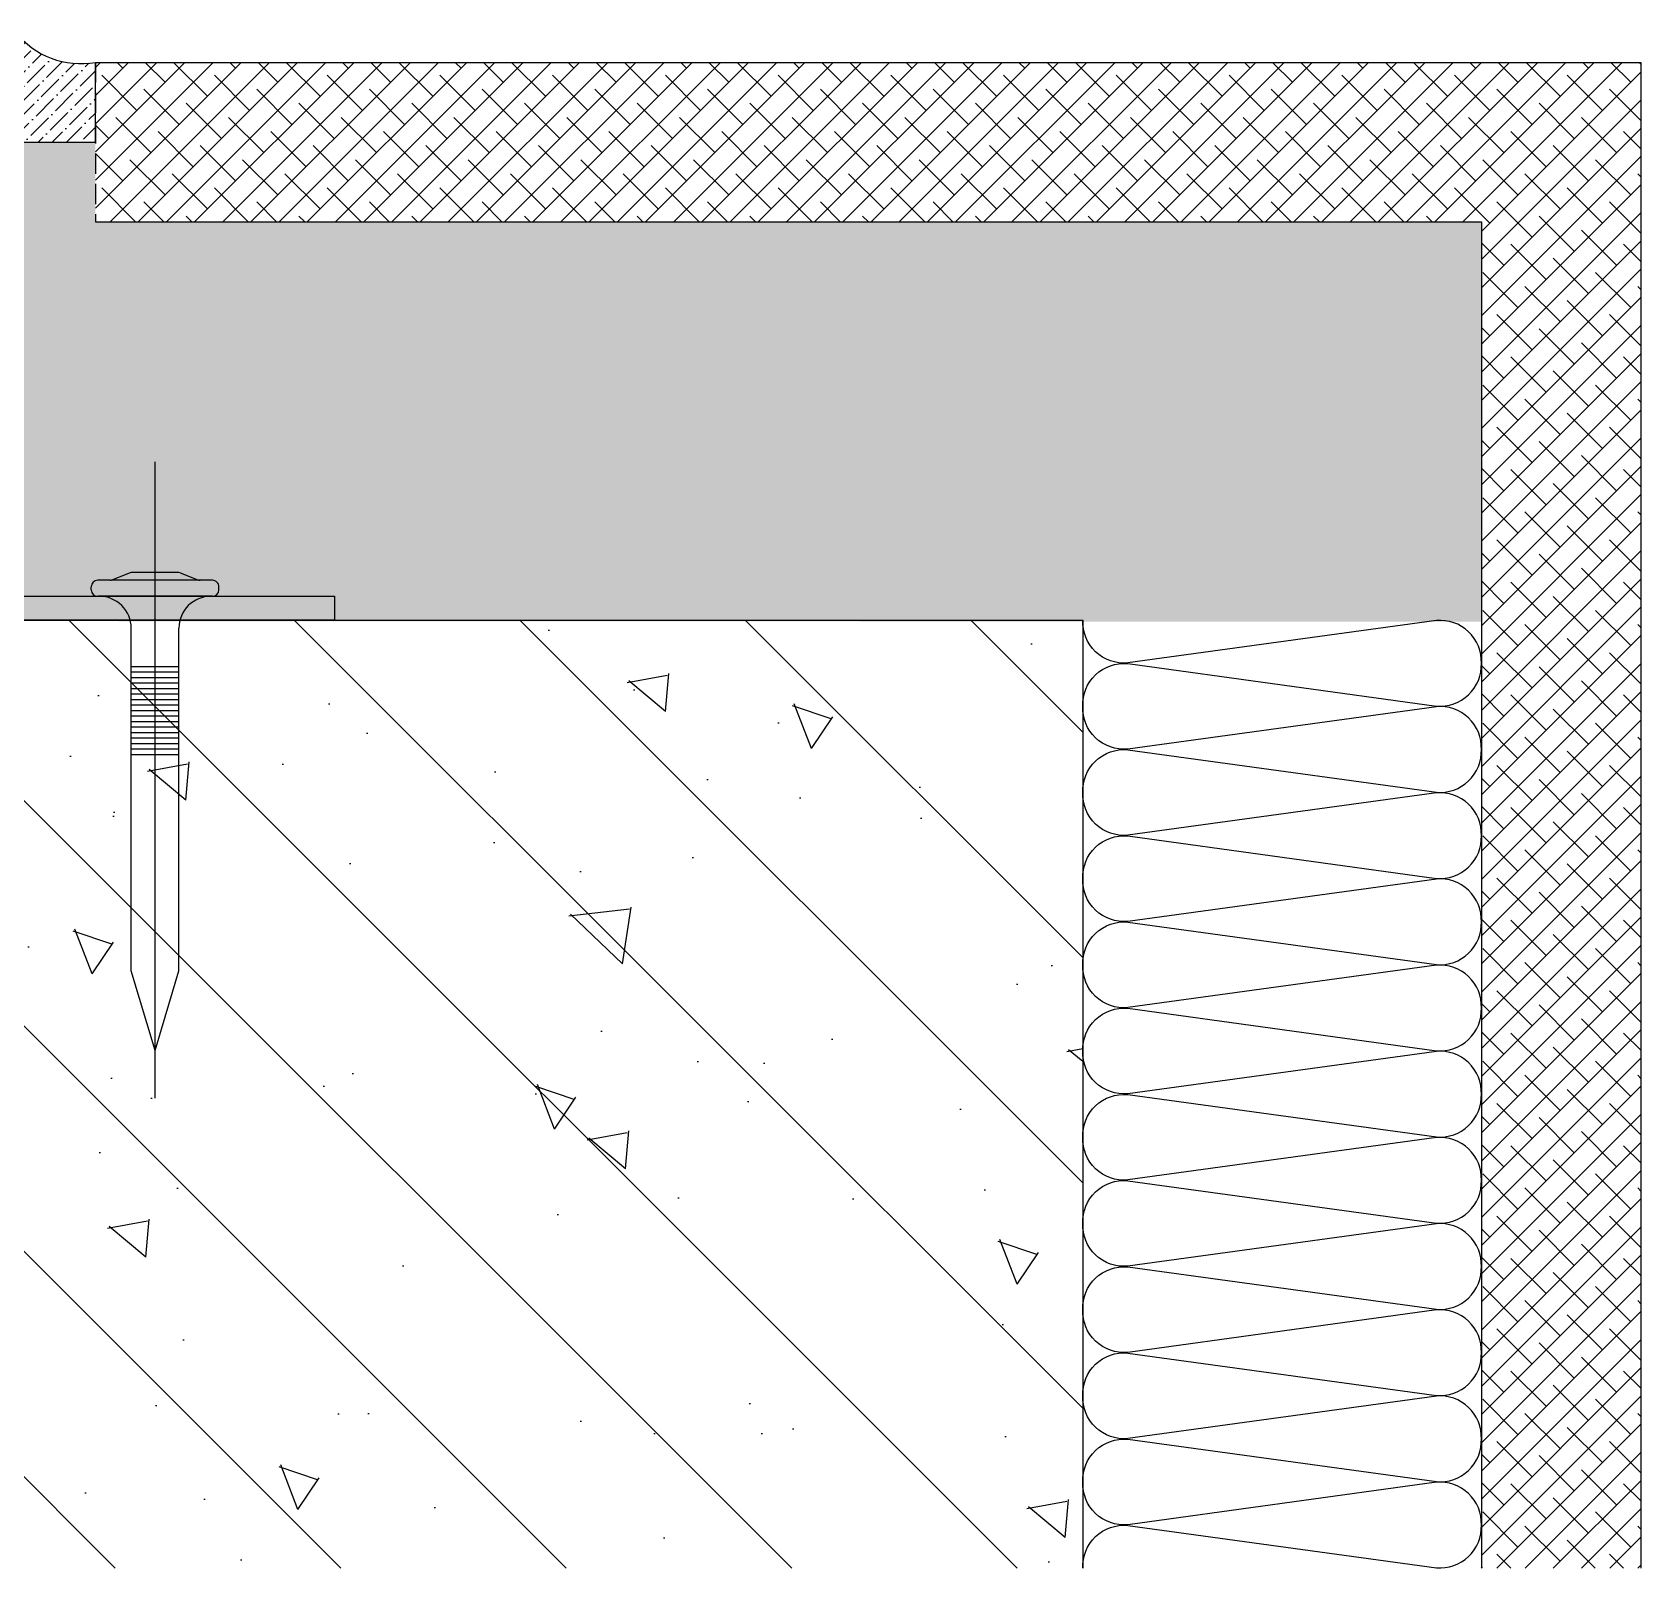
# Model space of a CAD drawing. Header units: millimetres. Extents: x 161920 to 181521, y -136232 to -127655.
# Drawn here: x 164631.6 to 164732.5, y -133425.2 to -133328.7 of the extents above; entities that cross this region are included whole.
import ezdxf

# ---------------------------------------------------------------- set-up
doc = ezdxf.new("R2010")
doc.units = ezdxf.units.MM
doc.header["$LTSCALE"] = 10
doc.linetypes.add('DASHED', pattern=[19.049999999999997, 12.7, -6.35])
for name, color, linetype in [('0XX', 6, 'DASHED'), ('2MB2', 2, 'Continuous'), ('2TC', 8, 'Continuous'), ('95', 95, 'Continuous'), ('A-土建柱', 6, 'Continuous'), ('MISC13', 7, 'Continuous'), ('填充层', 8, 'Continuous'), ('尺寸标注', 1, 'Continuous'), ('配件层', 4, 'Continuous'), ('钢材', 46, 'Continuous')]:
    doc.layers.add(name, color=color, linetype=linetype)

# ---------------------------------------------------------------- blocks, each defined once
blk = doc.blocks.new('射钉')
at = {"layer": '95', "linetype": 'ByBlock', "lineweight": 25}
for p, q in [((44750.72140571562, 34477.67257981701), (44750.92140571564, 34477.67257981701)), ((44750.32140571566, 34477.17257981701), (44750.32140571566, 34477.27257981687)), ((44751.32140571566, 34476.49961277843), (44751.32140571566, 34477.27257981687)), ((44751.32140571566, 34470.07257981692), (44751.32862316095, 34476.42396976985)), ((44751.79279639199, 34475.244103126), (44751.35001503926, 34476.35105650779)), ((44721.82140571566, 34473.67257981701), (44726.82140571566, 34475.17257981701)), ((44726.82140571566, 34475.17257981701), (44748.32140571566, 34475.17257981701)), ((44751.82140571566, 34472.24961277843), (44751.82140571566, 34475.09554685559)), ((44721.82140571566, 34473.67257981701), (44726.82140571566, 34472.17257981701)), ((44726.82140571566, 34472.17257981701), (44748.32140571566, 34472.17257981701)), ((44751.79279639199, 34472.10105650779), (44751.35001503926, 34470.994103126)), ((44750.32140571566, 34470.07257981692), (44750.32140571566, 34470.17257981701)), ((44750.72140571562, 34469.67257981701), (44750.92140571564, 34469.67257981701))]:
    blk.add_line(p, q, dxfattribs=at)
at = {"layer": '95', "linetype": 'ByBlock', "lineweight": -2}
for p, q in [((44750.32140571566, 34470.17257981701), (44750.32140571566, 34477.17257981701)), ((44740.39767930657, 34475.17257981701), (44740.39767930657, 34472.17257981701)), ((44740.74278752477, 34475.17257981701), (44740.74278752477, 34472.17257981701)), ((44741.08789574291, 34475.17257981701), (44741.08789574291, 34472.17257981701)), ((44741.43300396105, 34475.17257981701), (44741.43300396105, 34472.17257981701)), ((44741.77811217925, 34475.17257981701), (44741.77811217925, 34472.17257981701)), ((44742.12322039745, 34475.17257981701), (44742.12322039745, 34472.17257981701)), ((44742.46832861559, 34475.17257981701), (44742.46832861559, 34472.17257981701)), ((44742.81343683373, 34475.17257981701), (44742.81343683373, 34472.17257981701)), ((44743.15854505188, 34475.17257981701), (44743.15854505188, 34472.17257981701)), ((44743.50365327008, 34475.17257981701), (44743.50365327008, 34472.17257981701)), ((44743.84876148828, 34475.17257981701), (44743.84876148828, 34472.17257981701)), ((44744.19386970642, 34475.17257981701), (44744.19386970642, 34472.17257981701)), ((44744.53897792456, 34475.17257981701), (44744.53897792456, 34472.17257981701)), ((44744.88408614276, 34475.17257981701), (44744.88408614276, 34472.17257981701)), ((44745.2291943609, 34475.17257981701), (44745.2291943609, 34472.17257981701)), ((44745.5743025791, 34475.17257981701), (44745.5743025791, 34472.17257981701)), ((44745.91941079724, 34475.17257981701), (44745.91941079724, 34472.17257981701))]:
    blk.add_line(p, q, dxfattribs=at)
at = {"layer": '95', "linetype": 'ByBlock', "lineweight": 25}
for centre, radius, start, end in [((44750.72140571562, 34477.27257981687), 0.4, 90, 180), ((44750.92140571564, 34477.27257981687), 0.4, 0, 90), ((44748.32140571566, 34477.17257981701), 2, 270, 0), ((44751.72140571562, 34476.49961277843), 0.4, 180, 201.8014094863518), ((44751.42140571564, 34475.09554685559), 0.4, 0, 21.80140948635181), ((44748.32140571566, 34470.17257981701), 2, 0, 90), ((44751.42140571564, 34472.24961277843), 0.4, 338.1985905136482, 0), ((44751.72140571562, 34470.84554685559), 0.4, 158.1985905136482, 180), ((44750.72140571562, 34470.07257981692), 0.4, 180, 270), ((44750.92140571564, 34470.07257981692), 0.4, 270, 0)]:
    blk.add_arc(centre, radius, start, end, dxfattribs=at)
at = {"layer": '尺寸标注'}
blk.add_line((44718.82667626132, 34473.67257981701), (44758.75745416025, 34473.67257981701), dxfattribs=at)

msp = doc.modelspace()

# ---------------------------------------------------------------- hatches: boundary and pattern name
at = {"layer": '2TC'}
h = msp.add_hatch(dxfattribs=at)
h.set_pattern_fill('ANSI38', color=250, scale=10, angle=-1.272221872585407e-14, style=0)
h.set_pattern_definition([(45.00000000000001, (583839.3788316082, -2014244.747165611), (-0.8838834764831842, 0.8838834764831845), []), (135, (583839.3788316082, -2014244.747165611), (-2.651650429449553, 0.8838834764831852), [3.125, -1.875])])
h.paths.add_polyline_path([(164635.5891624688, -133330.6256728747), (164635.5891624688, -133340.6256728747), (164722.5240713187, -133340.6256728747), (164722.5240713187, -133425.1096609945), (164732.5240713187, -133425.1096609945), (164732.5240713187, -133330.6256728747)])
h = msp.add_hatch(dxfattribs=at)
h.set_pattern_fill('AR-SAND', color=250, scale=2, angle=180, style=0)
h.set_pattern_definition([(37.50000000000002, (583373.840282049, -2005926.187651835), (-0.1259867162192149, 3.853647538026317), [0, -3.04, 0, -3.4, 0, -3.25]), (7.499999999999937, (583373.840282049, -2005926.187651835), (3.539553410535456, 5.644292130459479), [0, -1.639999999999999, 0, -2.739999999999998, 0, -1.049999999999999]), (327.5, (583371.3802820491, -2005926.187651835), (6.22828372350299, 0.01131810707392759), [0, -0.9999999999999997, 0, -3.599999999999999, 0, -4.699999999999998]), (317.4999999999999, (583371.3802820491, -2005926.187651835), (6.012253209144587, 1.755351129868497), [0, -0.4999999999999998, 0, -2.359999999999999, 0, -2.699999999999999])])
h.paths.add_polyline_path([(164630.5891624688, -133340.6256728747), (164630.5891624688, -133355.6260002099), (164590.5891624683, -133355.6260002097), (164590.5891624683, -133335.6256728747), (164570.589367878, -133335.6256728747), (164570.589367878, -133348.6256728747), (164472.5240713187, -133348.6256728747), (164472.5240713187, -133425.1096609945), (164497.5240713187, -133425.1096609945), (164497.5240713187, -133365.6256728747), (164722.5240713187, -133365.7267696173), (164722.5240713187, -133340.6256728747), (164635.5891624688, -133340.6256728747), (164635.5891624688, -133335.6256728747), (164630.5891624688, -133335.6256728747)])
h = msp.add_hatch(dxfattribs=at)
h.set_pattern_fill('钢筋混凝土', color=250, scale=4, angle=-270.0000000000001, style=0)
h.set_pattern_definition([(134.9999999999999, (0, 0), (-7.071067811865481, -7.071067811865469), []), (139.9999999999999, (0, 0), (2.510085399303825, 28.69040730403014), [3, -33]), (84.99999999999994, (0, 0), (-30.08768534800048, -5.550053344519979), [2.4, -26.4]), (190.4513999999999, (0.2091736000000017, 2.3908672), (-27.57758168243813, 23.14037526856088), [2.5496076, -28.04568447999999]), (136.1841999999999, (-8, 5.635899733014149e-15), (6.620760573160753, 42.68964194502577), [4.5, -49.5]), (186.6356, (-7.448267719999997, 3.557469800000005), (-38.96471483601764, 37.38650822194816), [3.82441152, -42.06852]), (81.18419999999995, (-8, 5.635899733014149e-15), (-38.96474403701296, 37.38647780534512), [3.6, -39.6]), (110.9999999999999, (-5.999999999999997, 4.000000000000004), (16.10475562661357, 23.87628208473846), [3, -33]), (55.99999999999998, (-5.999999999999997, 4.000000000000004), (-29.00600180187411, 9.73261327686329), [2.4, -26.4]), (161.4514, (-4.657935759999996, 5.989689320000004), (-12.90121986839807, 33.60890514325961), [2.5496076, -28.04568448]), (127.5, (0, 0), (-13.31575415325246, 0.4863942126916361), [0, -26.08, 0, -26.8, 0, -26.5]), (97.49999999999993, (0, 0), (-15.7764684752944, 10.52278149768595), [0, -15.28, 0, -25.48, 0, -10.1]), (57.49999999999993, (-6.284028202310776e-15, -8.92), (0.902194869375207, 21.35289744689636), [0, -10, 0, -31.2, 0, -41.4]), (47.49999999999995, (-9.10197806881785e-15, -12.92), (-4.004199293292689, 23.32744677369545), [0, -13, 0, -20.72, 0, -29.4])])
h.paths.add_polyline_path([(164497.5240713187, -133425.1096609943), (164697.5240713184, -133425.1096609945), (164697.5240713187, -133365.6256728747), (164497.5240713187, -133365.6256728747)])
at = {"layer": '填充层'}
h = msp.add_hatch(dxfattribs=at)
h.set_pattern_fill('ANSI36', color=256, scale=5, angle=89.99999999999999, style=0)
h.set_pattern_definition([(225, (183828.3792785612, -140780.3854964541), (-1.215339780164378, -0.3314563036811938), [1.5625, -0.3125, 0, -0.3125])])
h.paths.add_polyline_path([(164635.5891624688, -133335.6256728747), (164630.5891624685, -133335.6256728747), (164630.5891624685, -133328.7293315432, 0.2763168157991701), (164635.5891624688, -133330.6256728747)])

# ---------------------------------------------------------------- linework, layer by layer
at = {"layer": '0XX', "ltscale": 0.01}
msp.add_line((164635.5891624688, -133330.6256728747), (164635.5891624688, -133340.6256728747), dxfattribs=at)
at = {"layer": '2MB2'}
for points in [[(164635.5891624688, -133330.6256728747), (164732.5240713187, -133330.6256728747), (164732.5240713187, -133425.1096609945)], [(164635.5891624688, -133340.6256728747), (164722.5240713187, -133340.6256728747), (164722.5240713187, -133425.1096609945)]]:
    msp.add_lwpolyline(points, dxfattribs=at)
at = {"layer": '2TC', "color": 250, "extrusion": (-1.224646799147353e-16, 7.498798913309288e-33, -1)}
msp.add_lwpolyline([(-164697.5240713187, -133425.1096609945, 0.451718), (-164700.3390613185, -133422.4273873717), (-164719.7090713185, -133425.0881135147, -0.451718), (-164722.5240713187, -133422.4058433527, -0.451718), (-164719.7090713185, -133419.7235697298), (-164700.3390613185, -133422.3842993337, 0.451718), (-164697.5240713187, -133419.7020257108, 0.451718), (-164700.3390613185, -133417.019752088), (-164719.7090713185, -133419.6804782311, -0.451718), (-164722.5240713187, -133416.998208069, -0.451718), (-164719.7090713185, -133414.3159344462), (-164700.3390613185, -133416.97666405, 0.451718), (-164697.5240713187, -133414.2943904272, 0.451718), (-164700.3390613185, -133411.6121168043), (-164719.7090713185, -133414.2728429474, -0.451718), (-164722.5240713187, -133411.5905727854, -0.451718), (-164719.7090713185, -133408.9082991625), (-164700.3390613185, -133411.5690287666, 0.451718), (-164697.5240713187, -133408.8867551438, 0.451718), (-164700.3390613185, -133406.2044815209), (-164719.7090713185, -133408.8652076637, -0.451718), (-164722.5240713187, -133406.1829375019, -0.451718), (-164719.7090713185, -133403.5006638791), (-164700.3390613185, -133406.1613934829, 0.451718), (-164697.5240713187, -133403.4791198601, 0.451718), (-164700.3390613185, -133400.7968462373), (-164719.7090713185, -133403.4575723801, -0.451718), (-164722.5240713187, -133400.7753022183, -0.451718), (-164719.7090713185, -133398.0930285954), (-164700.3390613185, -133400.7537581993, 0.451718), (-164697.5240713187, -133398.0714845764, 0.451718), (-164700.3390613185, -133395.3892109536), (-164719.7090713185, -133398.0499370967, -0.451718), (-164722.5240713187, -133395.3676669346, -0.451718), (-164719.7090713185, -133392.6853933118), (-164700.3390613185, -133395.3461229156, 0.451718), (-164697.5240713187, -133392.6638492928, 0.451718), (-164700.3390613185, -133389.98157567), (-164719.7090713185, -133392.642301813, -0.451718), (-164722.5240713187, -133389.960031651, -0.451718), (-164719.7090713185, -133387.2777580281), (-164700.3390613185, -133389.938487632, 0.451718), (-164697.5240713187, -133387.2562140091, 0.451718), (-164700.3390613185, -133384.5739403863), (-164719.7090713185, -133387.2346665293, -0.451718), (-164722.5240713187, -133384.5523963673, -0.451718), (-164719.7090713185, -133381.8701227445), (-164700.3390613185, -133384.5308523483, 0.451718), (-164697.5240713187, -133381.8485787255, 0.451718), (-164700.3390613185, -133379.1663051026), (-164719.7090713185, -133381.8270312457, -0.451718), (-164722.5240713187, -133379.1447610839, -0.451718), (-164719.7090713185, -133376.462487461), (-164700.3390613185, -133379.1232170649, 0.451718), (-164697.5240713187, -133376.4409434421, 0.451718), (-164700.3390613185, -133373.7586698192), (-164719.7090713185, -133376.419395962, -0.451718), (-164722.5240713187, -133373.7371258002, -0.451718), (-164719.7090713185, -133371.0548521774), (-164700.3390613185, -133373.7155817812, 0.451718), (-164697.5240713187, -133371.0333081584, 0.451718), (-164700.3390613185, -133368.3510345356), (-164719.7090713185, -133371.0117606786, -0.451718), (-164722.5240713187, -133368.3294905166, -0.451718), (-164719.7090713185, -133365.6472168937), (-164700.3390613185, -133368.3079464976, 0.451718), (-164697.5240713187, -133365.6256728747)], format="xyb", dxfattribs=at)
at = {"layer": 'A-土建柱'}
msp.add_lwpolyline([(164497.5240713187, -133425.1096609945), (164497.5240713187, -133365.6256728747), (164697.5240713187, -133365.6256728747), (164697.5240713187, -133425.1096609945)], dxfattribs=at)
at = {"layer": '配件层', "ltscale": 10}
msp.add_lwpolyline([(164630.5891624688, -133335.6256728747), (164635.5891624688, -133335.6256728747), (164635.5891624688, -133330.6256728747)], dxfattribs=at)
at = {"layer": '配件层'}
msp.add_arc((164634.6738957414, -133325.4991055077), 5.207629609539459, 218.3371110133403, 280.122595026409, dxfattribs=at)
at = {"layer": '钢材'}
msp.add_lwpolyline([(164630.5891624683, -133364.1260002095), (164650.5891624683, -133364.1260002095), (164650.5891624683, -133365.6260002095), (164629.0891624683, -133365.6260002095), (164629.0891624683, -133364.1260002095), (164629.0891624683, -133357.1260002095), (164592.0891624683, -133357.1260002095), (164592.0891624683, -133364.1260002095), (164592.0891624683, -133365.6260002095), (164570.5891624683, -133365.6260002095), (164570.5891624683, -133364.1260002095), (164590.5891624683, -133364.1260002095), (164590.5891624683, -133357.1260002095), (164590.5891624683, -133355.6260002095), (164630.5891624683, -133355.6260002095)], close=True, dxfattribs=at)

# ---------------------------------------------------------------- block references
at = {"layer": 'MISC13', "color": 0, "linetype": 'ByBlock', "extrusion": (0, 0, -1), "xscale": -1, "zscale": -1, "rotation": 270}
msp.add_blockref('射钉', (-199113.0083883361, -178114.4474059253), dxfattribs=at)

doc.saveas('drawing.dxf')
